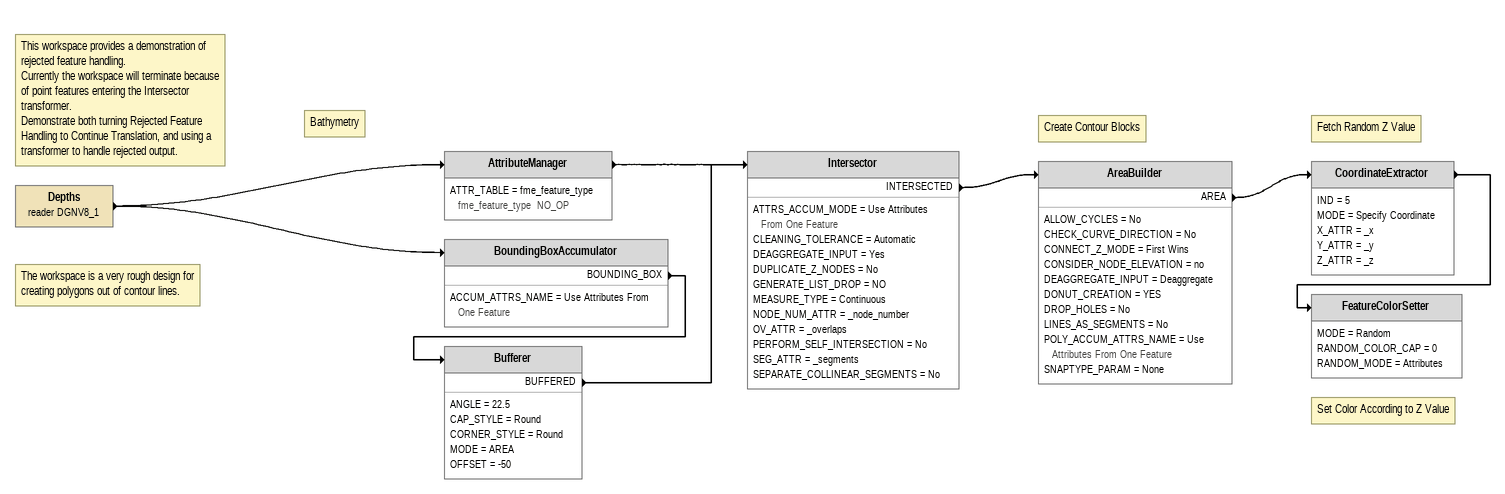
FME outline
Note: The workspace is a very rough design for creating polygons out of contour lines.
Note: This workspace provides a demonstration of rejected feature handling. / Currently the workspace will terminate because of point features entering the Intersector transformer. / Demonstrate both turning Rejected Feature Handling to Continue Translation, and using a transformer to handle rejected output.
Note: Bathymetry
Depths (reader DGNV8_1)
    -> BoundingBoxAccumulator
    -> AttributeManager
AttributeManager
    ATTR_TABLE = fme_feature_type fme_feature_type  NO_OP
    -> Intersector
BoundingBoxAccumulator
    ACCUM_ATTRS_NAME = Use Attributes From One Feature
    BOUNDING_BOX -> Bufferer
Bufferer
    ANGLE = 22.5
    CAP_STYLE = Round
    CORNER_STYLE = Round
    MODE = AREA
    OFFSET = -50
    BUFFERED -> Intersector
Intersector
    ATTRS_ACCUM_MODE = Use Attributes From One Feature
    CLEANING_TOLERANCE = Automatic
    DEAGGREGATE_INPUT = Yes
    DUPLICATE_Z_NODES = No
    GENERATE_LIST_DROP = NO
    MEASURE_TYPE = Continuous
    NODE_NUM_ATTR = _node_number
    OV_ATTR = _overlaps
    PERFORM_SELF_INTERSECTION = No
    SEG_ATTR = _segments
    SEPARATE_COLLINEAR_SEGMENTS = No
    INTERSECTED -> AreaBuilder
Note: Create Contour Blocks
AreaBuilder
    ALLOW_CYCLES = No
    CHECK_CURVE_DIRECTION = No
    CONNECT_Z_MODE = First Wins
    CONSIDER_NODE_ELEVATION = no
    DEAGGREGATE_INPUT = Deaggregate
    DONUT_CREATION = YES
    DROP_HOLES = No
    LINES_AS_SEGMENTS = No
    POLY_ACCUM_ATTRS_NAME = Use Attributes From One Feature
    SNAPTYPE_PARAM = None
    AREA -> CoordinateExtractor
Note: Fetch Random Z Value
CoordinateExtractor
    IND = 5
    MODE = Specify Coordinate
    X_ATTR = _x
    Y_ATTR = _y
    Z_ATTR = _z
    -> FeatureColorSetter
Note: Set Color According to Z Value
FeatureColorSetter
    MODE = Random
    RANDOM_COLOR_CAP = 0
    RANDOM_MODE = Attributes
